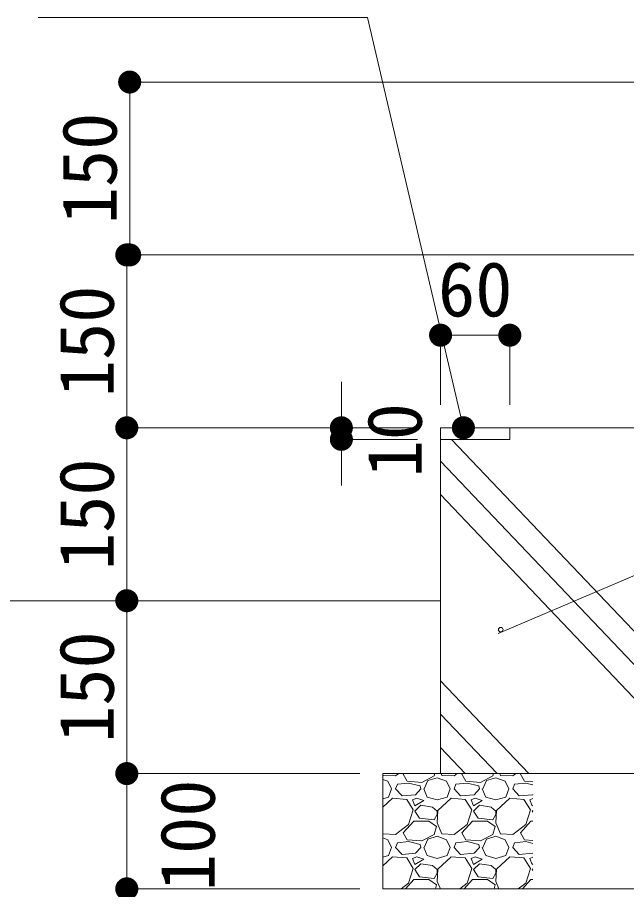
# Model space of a CAD drawing. Units: millimetres at full size, sheet at 1:20. Extents: x 170 to 5646, y 2192 to 5926.
# Drawn here: x 898 to 1426, y 4069 to 4826 of the extents above; entities that cross this region are included whole.
import ezdxf
from ezdxf.enums import TextEntityAlignment as Align

# ---------------------------------------------------------------- set-up
doc = ezdxf.new("R2010")
doc.units = ezdxf.units.MM
doc.header["$LTSCALE"] = 20
for name, color, linetype, lineweight in [('0_本体', 4, 'Continuous', 13), ('寸法', 1, 'Continuous', 13), ('本体', 7, 'Continuous', 13)]:
    doc.layers.add(name, color=color, linetype=linetype, lineweight=lineweight)
doc.styles.add('ＭＳ ゴシック', font='')
doc.styles.get('ＭＳ ゴシック').set_extended_font_data('MS Gothic')

# ---------------------------------------------------------------- blocks, each defined once
blk = doc.blocks.new('filled_dot')
at = {"color": 0, "linetype": 'Continuous', "lineweight": -2, "const_width": 1.25}
blk.add_lwpolyline([(-0.625, 0, 1), (0.625, 0, 1)], format="xyb", close=True, dxfattribs=at)

msp = doc.modelspace()

# ---------------------------------------------------------------- linework, layer by layer
at = {"layer": '0_本体', "color": 7}
for p, q in [((1614.35, 4469.9), (1264.35, 4469.9)), ((1614.35, 4469.9), (1264.35, 4469.9)), ((1264.35, 4469.9), (1264.35, 4169.9)), ((1324.35, 4469.9), (1324.35, 4459.9)), ((1324.35, 4459.9), (1264.35, 4459.9)), ((1273.92, 4459.9), (1549.33, 4169.9)), ((1264.35, 4440.95), (1521.75, 4169.9)), ((1264.35, 4411.9), (1494.17, 4169.9)), ((1264.35, 4319.9), (290.59, 4319.9)), ((1264.35, 4250.51), (1340.9, 4169.9)), ((1264.35, 4221.47), (1313.32, 4169.9)), ((1264.35, 4192.43), (1285.74, 4169.9)), ((1264.35, 4192.43), (1285.74, 4169.9)), ((1664.35, 4169.9), (1214.35, 4169.9)), ((1214.35, 4169.9), (1214.35, 4069.9)), ((1664.35, 4069.9), (1214.35, 4069.9))]:
    msp.add_line(p, q, dxfattribs=at)
at = {"layer": '0_本体'}
for p, q in [((1225.34, 4167.82), (1228.04, 4169.9)), ((1231.95, 4169.34), (1232.45, 4169.9)), ((1235.5, 4163.25), (1231.95, 4169.34)), ((1259.47, 4169.9), (1258.87, 4167.82)), ((1264.81, 4169.9), (1265.47, 4168.33)), ((1276.14, 4167.82), (1278.84, 4169.9)), ((1282.75, 4169.34), (1283.25, 4169.9)), ((1286.3, 4163.25), (1282.75, 4169.34)), ((1310.27, 4169.9), (1309.67, 4167.82)), ((1315.61, 4169.9), (1316.27, 4168.33)), ((1326.94, 4167.82), (1329.64, 4169.9)), ((1333.55, 4169.34), (1334.05, 4169.9)), ((1337.1, 4163.25), (1333.55, 4169.34)), ((1214.35, 4169.1), (1214.67, 4168.33)), ((1214.35, 4164.89), (1218.74, 4163.25)), ((1214.67, 4168.33), (1225.34, 4167.82)), ((1218.74, 4163.25), (1221.79, 4156.64)), ((1236.52, 4161.72), (1226.87, 4160.71)), ((1248.2, 4162.23), (1235.5, 4163.25)), ((1246.68, 4159.18), (1236.52, 4161.72)), ((1258.87, 4167.82), (1248.2, 4162.23)), ((1250.23, 4156.64), (1253.28, 4163.76)), ((1253.28, 4163.76), (1261.41, 4166.3)), ((1261.41, 4166.3), (1269.54, 4163.25)), ((1265.47, 4168.33), (1276.14, 4167.82)), ((1269.54, 4163.25), (1272.59, 4156.64)), ((1287.32, 4161.72), (1277.67, 4160.71)), ((1299, 4162.23), (1286.3, 4163.25)), ((1297.48, 4159.18), (1287.32, 4161.72)), ((1309.67, 4167.82), (1299, 4162.23)), ((1301.03, 4156.64), (1304.08, 4163.76)), ((1304.08, 4163.76), (1312.21, 4166.3)), ((1312.21, 4166.3), (1320.34, 4163.25)), ((1316.27, 4168.33), (1326.94, 4167.82)), ((1320.34, 4163.25), (1323.39, 4156.64)), ((1338.12, 4161.72), (1328.47, 4160.71)), ((1344.35, 4162.67), (1337.1, 4163.25)), ((1344.35, 4160.17), (1338.12, 4161.72)), ((1219.25, 4149.53), (1221.79, 4156.64)), ((1225.34, 4156.64), (1226.87, 4160.71)), ((1230.93, 4150.55), (1225.34, 4156.64)), ((1247.19, 4156.64), (1242.61, 4151.56)), ((1247.19, 4156.64), (1246.68, 4159.18)), ((1249.73, 4156.64), (1252.77, 4149.53)), ((1270.05, 4149.53), (1272.59, 4156.64)), ((1276.14, 4156.64), (1277.67, 4160.71)), ((1281.73, 4150.55), (1276.14, 4156.64)), ((1297.99, 4156.64), (1293.41, 4151.56)), ((1297.99, 4156.64), (1297.48, 4159.18)), ((1300.53, 4156.64), (1303.57, 4149.53)), ((1320.85, 4149.53), (1323.39, 4156.64)), ((1326.94, 4156.64), (1328.47, 4160.71)), ((1332.53, 4150.55), (1326.94, 4156.64)), ((1214.35, 4148.09), (1219.25, 4149.53)), ((1222.8, 4148.52), (1214.35, 4140.8)), ((1234.99, 4147.5), (1222.8, 4148.52)), ((1242.61, 4151.56), (1230.93, 4150.55)), ((1240.58, 4138.36), (1234.99, 4147.5)), ((1243.63, 4148.52), (1240.07, 4146.99)), ((1240.07, 4146.99), (1242.11, 4141.91)), ((1249.73, 4146.48), (1243.63, 4148.52)), ((1252.77, 4149.53), (1261.41, 4146.99)), ((1261.41, 4146.99), (1270.05, 4149.53)), ((1273.6, 4148.52), (1261.92, 4137.85)), ((1285.79, 4147.5), (1273.6, 4148.52)), ((1293.41, 4151.56), (1281.73, 4150.55)), ((1291.38, 4138.36), (1285.79, 4147.5)), ((1294.43, 4148.52), (1290.87, 4146.99)), ((1290.87, 4146.99), (1292.91, 4141.91)), ((1300.53, 4146.48), (1294.43, 4148.52)), ((1303.57, 4149.53), (1312.21, 4146.99)), ((1312.21, 4146.99), (1320.85, 4149.53)), ((1324.4, 4148.52), (1312.72, 4137.85)), ((1336.59, 4147.5), (1324.4, 4148.52)), ((1344.21, 4151.56), (1332.53, 4150.55)), ((1342.18, 4138.36), (1336.59, 4147.5)), ((1344.35, 4148.14), (1341.67, 4146.99)), ((1341.67, 4146.99), (1343.71, 4141.91)), ((1344.35, 4151.71), (1344.21, 4151.56)), ((1242.11, 4141.91), (1249.73, 4146.48)), ((1247.19, 4142.42), (1242.11, 4137.34)), ((1257.35, 4140.9), (1247.19, 4142.42)), ((1261.41, 4137.34), (1257.35, 4140.9)), ((1292.91, 4141.91), (1300.53, 4146.48)), ((1297.99, 4142.42), (1292.91, 4137.34)), ((1308.15, 4140.9), (1297.99, 4142.42)), ((1312.21, 4137.34), (1308.15, 4140.9)), ((1343.71, 4141.91), (1344.35, 4142.3)), ((1236.52, 4125.66), (1240.58, 4138.36)), ((1242.11, 4137.34), (1246.17, 4131.24)), ((1258.87, 4129.72), (1261.41, 4134.29)), ((1261.92, 4137.85), (1261.41, 4127.18)), ((1261.41, 4134.29), (1261.41, 4137.34)), ((1287.32, 4125.66), (1291.38, 4138.36)), ((1292.91, 4137.34), (1296.97, 4131.24)), ((1309.67, 4129.72), (1312.21, 4134.29)), ((1312.72, 4137.85), (1312.21, 4127.18)), ((1312.21, 4134.29), (1312.21, 4137.34)), ((1338.12, 4125.66), (1342.18, 4138.36)), ((1344.35, 4137.98), (1343.71, 4137.34)), ((1343.71, 4137.34), (1344.35, 4136.38)), ((1225.34, 4117.02), (1236.52, 4125.66)), ((1231.95, 4118.54), (1241.09, 4128.7)), ((1241.09, 4128.7), (1254.3, 4128.7)), ((1246.17, 4131.24), (1258.87, 4129.72)), ((1254.3, 4128.7), (1260.9, 4124.13)), ((1260.9, 4124.13), (1258.87, 4117.02)), ((1261.41, 4127.18), (1265.47, 4117.53)), ((1276.14, 4117.02), (1287.32, 4125.66)), ((1282.75, 4118.54), (1291.89, 4128.7)), ((1291.89, 4128.7), (1305.1, 4128.7)), ((1296.97, 4131.24), (1309.67, 4129.72)), ((1305.1, 4128.7), (1311.7, 4124.13)), ((1311.7, 4124.13), (1309.67, 4117.02)), ((1312.21, 4127.18), (1316.27, 4117.53)), ((1326.94, 4117.02), (1338.12, 4125.66)), ((1333.55, 4118.54), (1342.69, 4128.7)), ((1342.69, 4128.7), (1344.35, 4128.7)), ((1214.35, 4118.3), (1214.67, 4117.53)), ((1214.67, 4117.53), (1225.34, 4117.02)), ((1235.5, 4112.45), (1231.95, 4118.54)), ((1258.87, 4117.02), (1248.2, 4111.43)), ((1265.47, 4117.53), (1276.14, 4117.02)), ((1286.3, 4112.45), (1282.75, 4118.54)), ((1309.67, 4117.02), (1299, 4111.43)), ((1316.27, 4117.53), (1326.94, 4117.02)), ((1337.1, 4112.45), (1333.55, 4118.54)), ((1214.35, 4114.09), (1218.74, 4112.45)), ((1218.74, 4112.45), (1221.79, 4105.84)), ((1225.34, 4105.84), (1226.87, 4109.91)), ((1236.52, 4110.92), (1226.87, 4109.91)), ((1248.2, 4111.43), (1235.5, 4112.45)), ((1246.68, 4108.38), (1236.52, 4110.92)), ((1250.23, 4105.84), (1253.28, 4112.96)), ((1253.28, 4112.96), (1261.41, 4115.5)), ((1261.41, 4115.5), (1269.54, 4112.45)), ((1269.54, 4112.45), (1272.59, 4105.84)), ((1276.14, 4105.84), (1277.67, 4109.91)), ((1287.32, 4110.92), (1277.67, 4109.91)), ((1299, 4111.43), (1286.3, 4112.45)), ((1297.48, 4108.38), (1287.32, 4110.92)), ((1301.03, 4105.84), (1304.08, 4112.96)), ((1304.08, 4112.96), (1312.21, 4115.5)), ((1312.21, 4115.5), (1320.34, 4112.45)), ((1320.34, 4112.45), (1323.39, 4105.84)), ((1326.94, 4105.84), (1328.47, 4109.91)), ((1338.12, 4110.92), (1328.47, 4109.91)), ((1344.35, 4111.87), (1337.1, 4112.45)), ((1344.35, 4109.37), (1338.12, 4110.92)), ((1219.25, 4098.73), (1221.79, 4105.84)), ((1230.93, 4099.75), (1225.34, 4105.84)), ((1247.19, 4105.84), (1242.61, 4100.76)), ((1247.19, 4105.84), (1246.68, 4108.38)), ((1249.73, 4105.84), (1252.77, 4098.73)), ((1270.05, 4098.73), (1272.59, 4105.84)), ((1281.73, 4099.75), (1276.14, 4105.84)), ((1297.99, 4105.84), (1293.41, 4100.76)), ((1297.99, 4105.84), (1297.48, 4108.38)), ((1300.53, 4105.84), (1303.57, 4098.73)), ((1320.85, 4098.73), (1323.39, 4105.84)), ((1332.53, 4099.75), (1326.94, 4105.84)), ((1214.35, 4097.29), (1219.25, 4098.73)), ((1222.8, 4097.72), (1214.35, 4090)), ((1234.99, 4096.7), (1222.8, 4097.72)), ((1242.61, 4100.76), (1230.93, 4099.75)), ((1240.58, 4087.56), (1234.99, 4096.7)), ((1243.63, 4097.72), (1240.07, 4096.19)), ((1240.07, 4096.19), (1242.11, 4091.11)), ((1242.11, 4091.11), (1249.73, 4095.68)), ((1249.73, 4095.68), (1243.63, 4097.72)), ((1252.77, 4098.73), (1261.41, 4096.19)), ((1261.41, 4096.19), (1270.05, 4098.73)), ((1273.6, 4097.72), (1261.92, 4087.05)), ((1285.79, 4096.7), (1273.6, 4097.72)), ((1293.41, 4100.76), (1281.73, 4099.75)), ((1291.38, 4087.56), (1285.79, 4096.7)), ((1294.43, 4097.72), (1290.87, 4096.19)), ((1290.87, 4096.19), (1292.91, 4091.11)), ((1292.91, 4091.11), (1300.53, 4095.68)), ((1300.53, 4095.68), (1294.43, 4097.72)), ((1303.57, 4098.73), (1312.21, 4096.19)), ((1312.21, 4096.19), (1320.85, 4098.73)), ((1324.4, 4097.72), (1312.72, 4087.05)), ((1336.59, 4096.7), (1324.4, 4097.72)), ((1344.21, 4100.76), (1332.53, 4099.75)), ((1342.18, 4087.56), (1336.59, 4096.7)), ((1344.35, 4097.34), (1341.67, 4096.19)), ((1341.67, 4096.19), (1343.71, 4091.11)), ((1344.35, 4100.91), (1344.21, 4100.76)), ((1236.52, 4074.86), (1240.58, 4087.56)), ((1247.19, 4091.62), (1242.11, 4086.54)), ((1242.11, 4086.54), (1246.17, 4080.44)), ((1257.35, 4090.1), (1247.19, 4091.62)), ((1261.41, 4086.54), (1257.35, 4090.1)), ((1261.92, 4087.05), (1261.41, 4076.38)), ((1261.41, 4083.49), (1261.41, 4086.54)), ((1287.32, 4074.86), (1291.38, 4087.56)), ((1297.99, 4091.62), (1292.91, 4086.54)), ((1292.91, 4086.54), (1296.97, 4080.44)), ((1308.15, 4090.1), (1297.99, 4091.62)), ((1312.21, 4086.54), (1308.15, 4090.1)), ((1312.72, 4087.05), (1312.21, 4076.38)), ((1312.21, 4083.49), (1312.21, 4086.54)), ((1338.12, 4074.86), (1342.18, 4087.56)), ((1343.71, 4091.11), (1344.35, 4091.5)), ((1344.35, 4087.18), (1343.71, 4086.54)), ((1343.71, 4086.54), (1344.35, 4085.58)), ((1246.17, 4080.44), (1258.87, 4078.92)), ((1258.87, 4078.92), (1261.41, 4083.49)), ((1296.97, 4080.44), (1309.67, 4078.92)), ((1309.67, 4078.92), (1312.21, 4083.49)), ((1230.11, 4069.9), (1236.52, 4074.86)), ((1233.89, 4069.9), (1241.09, 4077.9)), ((1241.09, 4077.9), (1254.3, 4077.9)), ((1254.3, 4077.9), (1260.9, 4073.33)), ((1260.9, 4073.33), (1259.92, 4069.9)), ((1261.41, 4076.38), (1264.14, 4069.9)), ((1280.91, 4069.9), (1287.32, 4074.86)), ((1284.69, 4069.9), (1291.89, 4077.9)), ((1291.89, 4077.9), (1305.1, 4077.9)), ((1305.1, 4077.9), (1311.7, 4073.33)), ((1311.7, 4073.33), (1310.72, 4069.9)), ((1312.21, 4076.38), (1314.94, 4069.9)), ((1331.71, 4069.9), (1338.12, 4074.86)), ((1335.49, 4069.9), (1342.69, 4077.9)), ((1342.69, 4077.9), (1344.35, 4077.9))]:
    msp.add_line(p, q, dxfattribs=at)
at = {"layer": '寸法'}
for p, q in [((1201.04, 4825.95), (915.43, 4825.95)), ((994.86, 4769.9), (994.86, 4619.9)), ((1944.35, 4769.9), (994.86, 4769.9)), ((992.36, 4619.9), (992.36, 4469.9)), ((1194.35, 4619.9), (992.36, 4619.9)), ((1594.35, 4619.9), (994.86, 4619.9)), ((1324.35, 4550.25), (1264.35, 4550.25)), ((1264.35, 4489.9), (1264.35, 4550.25)), ((1324.35, 4489.9), (1324.35, 4550.25)), ((1178.35, 4509.9), (1178.35, 4419.9)), ((992.36, 4469.9), (992.36, 4319.9)), ((1194.35, 4469.9), (992.36, 4469.9)), ((1194.35, 4469.9), (992.36, 4469.9)), ((1244.35, 4469.9), (1178.35, 4469.9)), ((1244.35, 4459.9), (1178.35, 4459.9)), ((1244.35, 4319.9), (992.36, 4319.9)), ((992.36, 4319.9), (992.36, 4169.9)), ((1244.35, 4319.9), (992.36, 4319.9)), ((1194.35, 4169.9), (992.36, 4169.9)), ((992.36, 4169.9), (992.36, 4069.9)), ((1194.35, 4169.9), (992.36, 4169.9)), ((1194.35, 4069.9), (992.36, 4069.9))]:
    msp.add_line(p, q, dxfattribs=at)
msp.add_lwpolyline([(1284.12, 4469.9), (1279.58, 4489.38), (1201.04, 4825.95)], dxfattribs=at)
at = {"layer": '本体', "color": 4}
msp.add_line((2152.85, 4650.69), (1314.35, 4291.33), dxfattribs=at)
at = {"layer": '本体'}
msp.add_circle((1316.48, 4294.77), 2, dxfattribs=at)

# ---------------------------------------------------------------- block references
at = {"layer": '寸法', "xscale": 8, "yscale": 8}
for p, rotation in [((994.86, 4769.9), 270), ((992.36, 4619.9), 270), ((994.86, 4619.9), 90), ((1324.35, 4550.25), 180), ((992.36, 4469.9), 270), ((992.36, 4469.9), 90), ((1178.35, 4469.9), 90), ((1284.12, 4469.9), 103.1), ((1178.35, 4459.9), 270), ((992.36, 4319.9), 90), ((992.36, 4319.9), 270), ((992.36, 4169.9), 90), ((992.36, 4169.9), 270), ((992.36, 4069.9), 90)]:
    msp.add_blockref('filled_dot', p, dxfattribs=dict(at, rotation=rotation))
msp.add_blockref('filled_dot', (1264.35, 4550.25), dxfattribs=at)

# ---------------------------------------------------------------- texts
at = {"layer": '寸法', "style": 'ＭＳ ゴシック'}
for s, p in [('150', (959.86, 4694.9)), ('150', (957.36, 4544.9)), ('10', (1224.31, 4459.1)), ('150', (957.36, 4394.9)), ('150', (957.36, 4244.9)), ('100', (1044.92, 4116.31))]:
    msp.add_text(s, height=47.47, rotation=90, dxfattribs=at).set_placement(p, align=Align.MIDDLE_CENTER)
msp.add_text('60', height=47.47, dxfattribs=at).set_placement((1294.35, 4590.25), align=Align.MIDDLE_CENTER)

doc.saveas('drawing.dxf')
